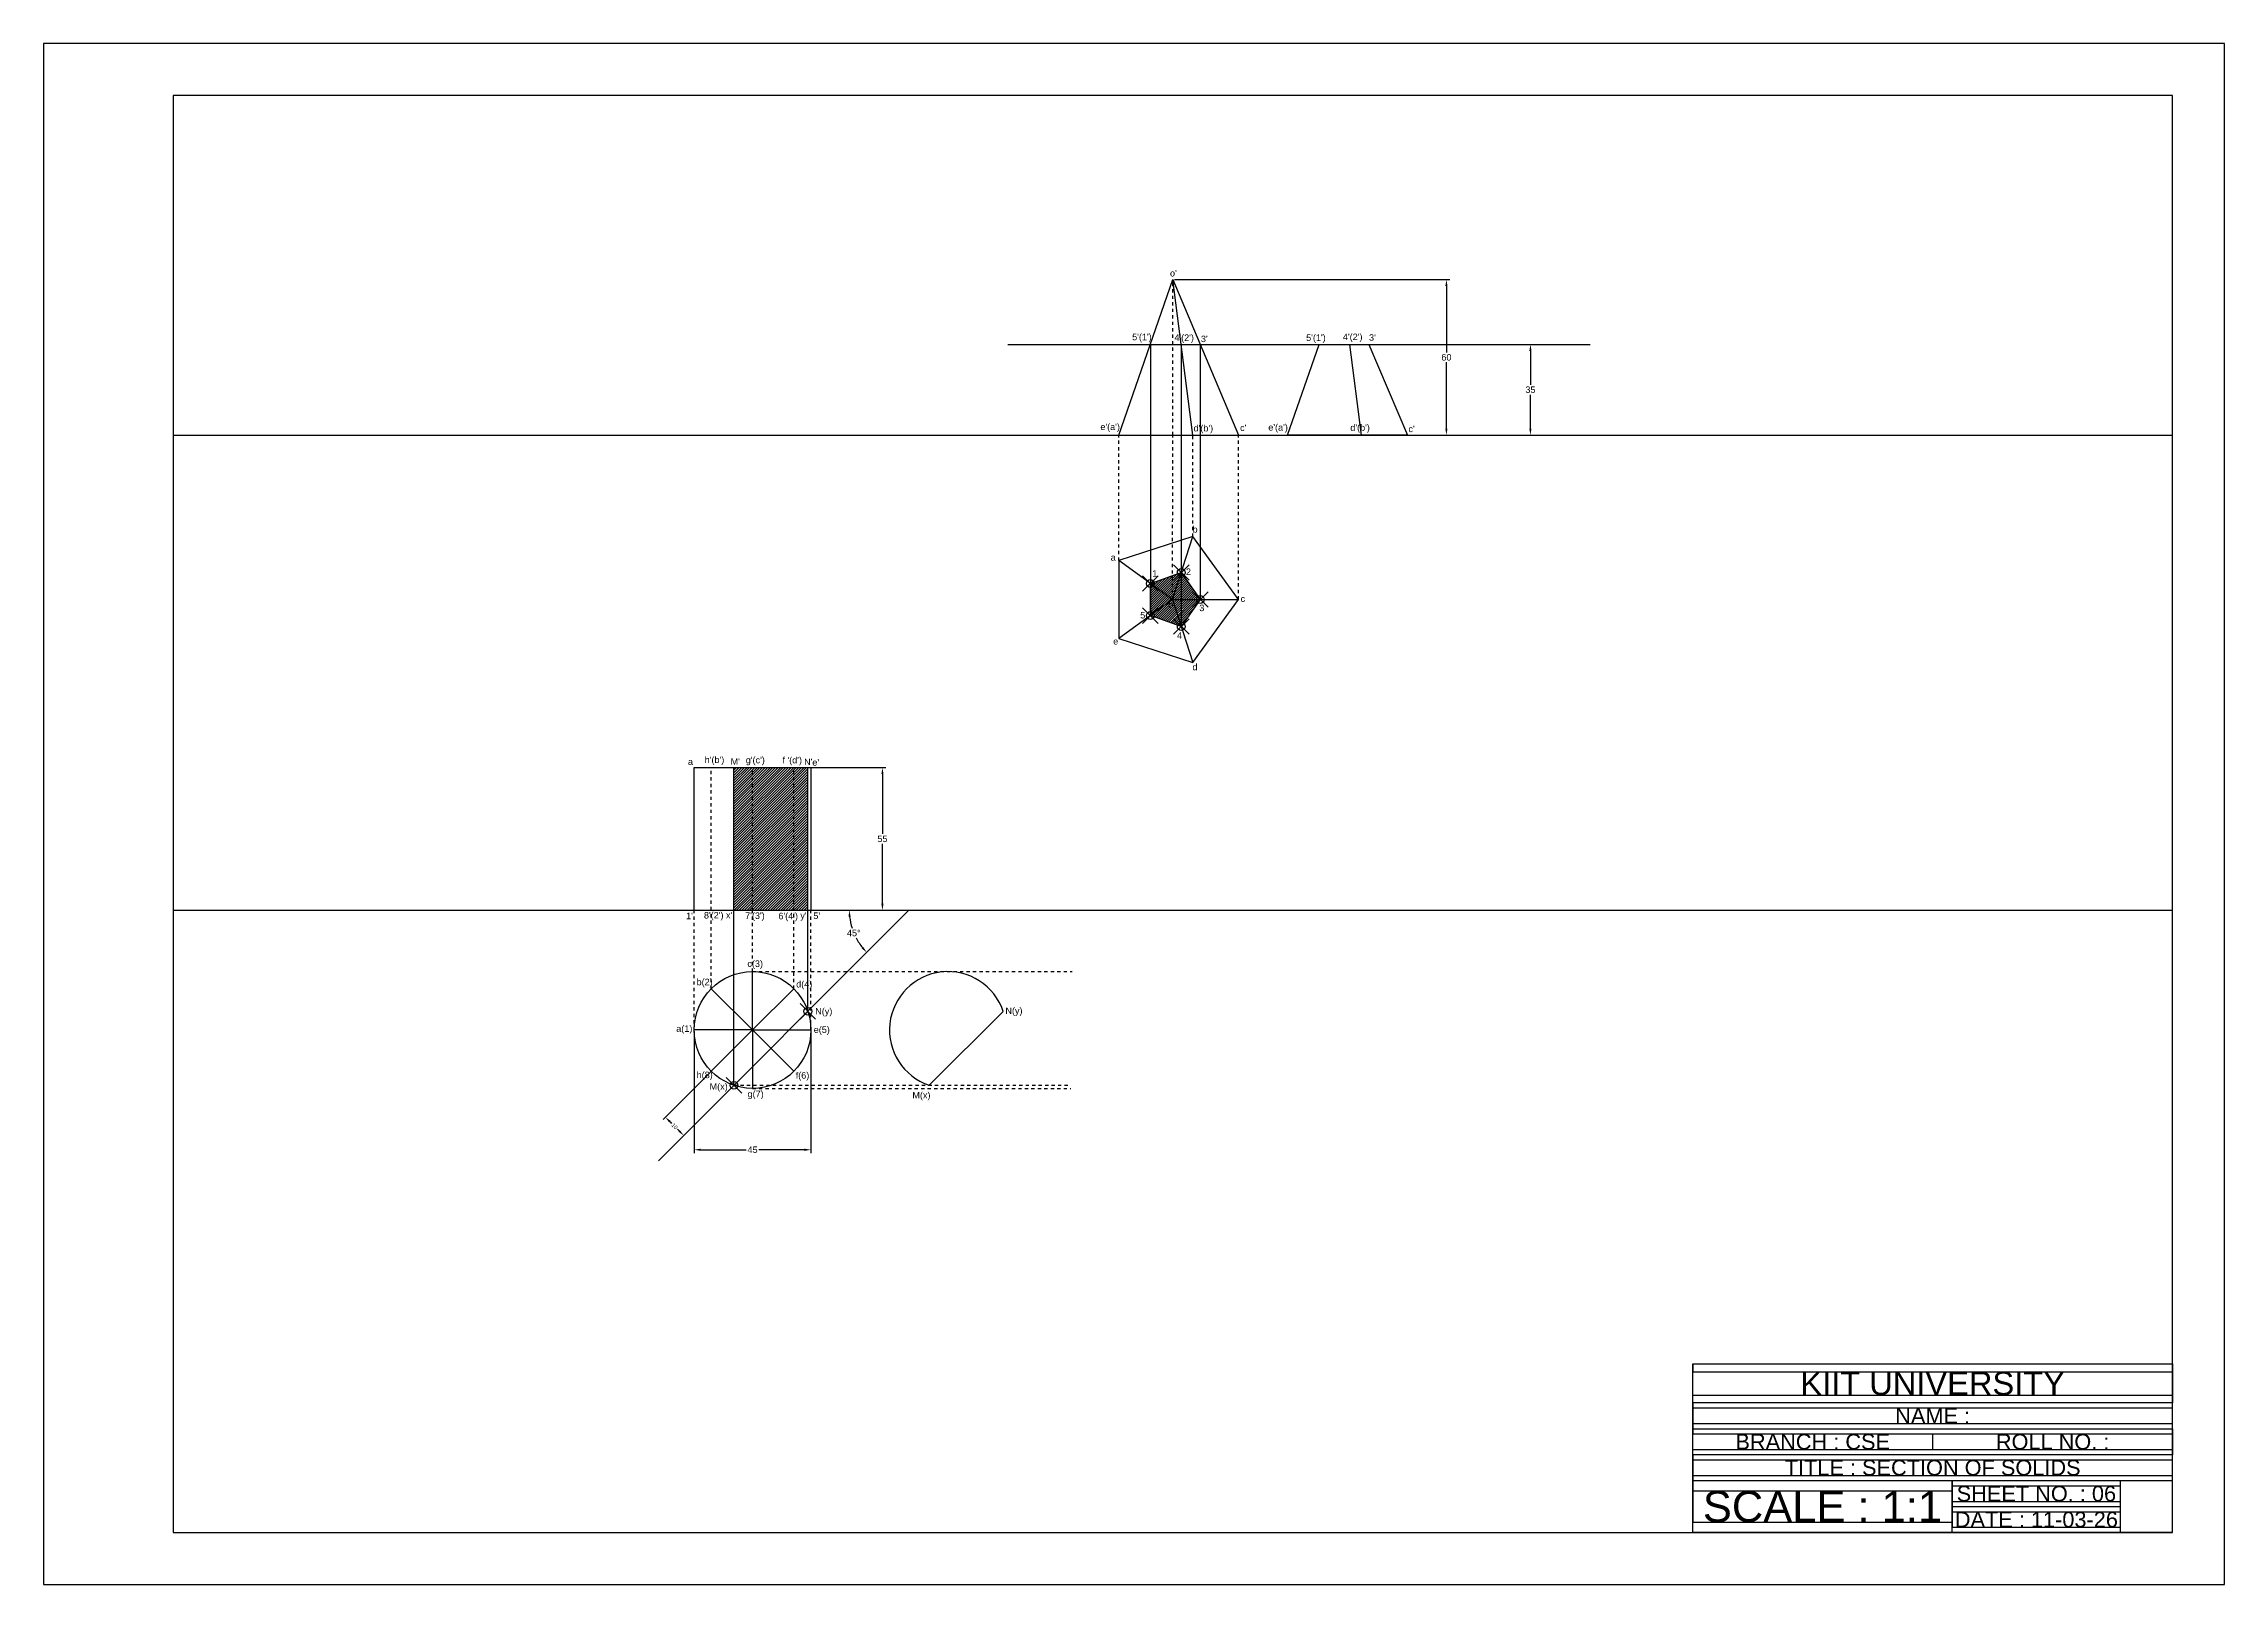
# Model space of a CAD drawing. Header units: millimetres. Extents: x 376 to 1217, y 156 to 750.
import ezdxf

# ---------------------------------------------------------------- set-up
doc = ezdxf.new("R2010")
doc.units = ezdxf.units.MM
doc.header["$PDMODE"] = 35
doc.header["$PDSIZE"] = 3
doc.linetypes.add('JIS_02_1.2', pattern=[2.5, 1.25, -1.25])
doc.styles.get("Standard").update_dxf_attribs({"font": 'arial.ttf'})
doc.dimstyles.new('Annotative', dxfattribs={"dimscale": 0, "dimtxt": 2.5, "dimasz": 2.5, "dimexe": 1.25, "dimexo": 0.625, "dimtad": 1, "dimtxsty": 'Standard', "dimcen": 2.5, "dimadec": 0, "dimazin": 0, "dimtfac": 1, "dimtmove": 0, "dimatfit": 3, "dimfxl": 1, "dimarcsym": 0})

# ---------------------------------------------------------------- blocks, each defined once
blk = doc.blocks.new('*D6')
at = {"color": 0, "lineweight": -2, "transparency": 16777216}
for p, q in [((812.61, 658.9), (918.73, 658.9)), ((917.48, 656.4), (917.48, 630.81)), ((917.48, 601.4), (917.48, 627)), ((812.61, 598.9), (918.73, 598.9))]:
    blk.add_line(p, q, dxfattribs=at)
at = {"color": 0, "transparency": 16777216}
for points in [[(917.06, 656.4), (917.89, 656.4), (917.48, 658.9)], [(917.06, 601.4), (917.89, 601.4), (917.48, 598.9)]]:
    blk.add_solid(points, dxfattribs=at)
at = {"layer": 'Defpoints', "color": 0, "transparency": 16777216}
for p in [(811.99, 658.9), (811.99, 598.9), (917.48, 598.9)]:
    blk.add_point(p, dxfattribs=at)
at = {"color": 0, "transparency": 16777216, "insert": (917.48, 628.9), "char_height": 2.5, "attachment_point": 5}
blk.add_mtext('60', dxfattribs=at)
blk = doc.blocks.new('*U2')
at = {"color": 41, "true_color": 0xf4ee51}
blk.add_line((11.25, 0), (-11.25, 0), dxfattribs=at)
blk = doc.blocks.new('*U3')
at = {"color": 0, "linetype": 'ByBlock', "lineweight": -2, "transparency": 16777216}
for p, rotation in [((649.89, 380.83), 270), ((641.94, 377.53), 314.9999999999999), ((657.85, 377.53), 225.0000000000001), ((641.94, 361.62), 45.00000000000001), ((649.89, 358.33), 90.00000000000001), ((657.85, 361.62), 135), ((661.14, 369.58), 180)]:
    blk.add_blockref('*U2', p, dxfattribs=dict(at, rotation=rotation))
blk.add_blockref('*U2', (638.64, 369.58), dxfattribs=at)
blk = doc.blocks.new('*D4')
at = {"color": 0, "lineweight": -2, "transparency": 16777216}
for start, end in [(186.22249, 197.47837), (207.71159, 218.77751)]:
    blk.add_arc((710.21, 415.75), 23.03, start, end, dxfattribs=at)
at = {"color": 0, "transparency": 16777216}
for points in [[(686.9, 413.23), (687.73, 413.28), (687.18, 415.75)], [(692.57, 401.61), (691.95, 401.05), (693.92, 399.47)]]:
    blk.add_solid(points, dxfattribs=at)
at = {"layer": 'Defpoints', "color": 0, "transparency": 16777216}
for p in [(426.49, 415.75), (710.21, 415.75), (1197.49, 415.75), (687.96, 409.79), (613.62, 319.17)]:
    blk.add_point(p, dxfattribs=at)
at = {"color": 0, "transparency": 16777216, "insert": (688.93, 406.94), "char_height": 2.5, "attachment_point": 5}
blk.add_mtext('45°', dxfattribs=at)
blk = doc.blocks.new('*D5')
at = {"color": 0, "lineweight": -2, "transparency": 16777216}
for p, q in [((650.52, 470.75), (701.23, 470.75)), ((699.98, 468.25), (699.98, 445.15)), ((699.98, 418.25), (699.98, 441.36)), ((650.52, 415.75), (701.23, 415.75))]:
    blk.add_line(p, q, dxfattribs=at)
at = {"color": 0, "transparency": 16777216}
for points in [[(699.56, 468.25), (700.39, 468.25), (699.98, 470.75)], [(699.56, 418.25), (700.39, 418.25), (699.98, 415.75)]]:
    blk.add_solid(points, dxfattribs=at)
at = {"layer": 'Defpoints', "color": 0, "transparency": 16777216}
for p in [(649.89, 470.75), (649.89, 415.75), (699.98, 415.75)]:
    blk.add_point(p, dxfattribs=at)
at = {"color": 0, "transparency": 16777216, "insert": (699.98, 443.25), "char_height": 2.5, "attachment_point": 5}
blk.add_mtext('55', dxfattribs=at)
blk = doc.blocks.new('*D7')
at = {"color": 0, "lineweight": -2, "transparency": 16777216}
for p, q in [((627.39, 368.95), (627.39, 322.15)), ((672.39, 368.95), (672.39, 322.15)), ((629.89, 323.4), (647.42, 323.4)), ((669.89, 323.4), (652.37, 323.4))]:
    blk.add_line(p, q, dxfattribs=at)
at = {"color": 0, "transparency": 16777216}
for points in [[(629.89, 323.82), (629.89, 322.98), (627.39, 323.4)], [(669.89, 323.82), (669.89, 322.98), (672.39, 323.4)]]:
    blk.add_solid(points, dxfattribs=at)
at = {"layer": 'Defpoints', "color": 0, "transparency": 16777216}
for p in [(627.39, 369.58), (672.39, 369.58), (672.39, 323.4)]:
    blk.add_point(p, dxfattribs=at)
at = {"color": 0, "transparency": 16777216, "insert": (649.89, 323.4), "char_height": 2.5, "attachment_point": 5}
blk.add_mtext('45', dxfattribs=at)
blk = doc.blocks.new('*D8')
at = {"color": 0, "lineweight": -2, "transparency": 16777216}
for p, q in [((633.54, 353.23), (615.4, 335.08)), ((640.61, 346.15), (622.47, 328.01)), ((618.05, 334.19), (618.66, 333.58)), ((621.58, 330.66), (620.96, 331.28))]:
    blk.add_line(p, q, dxfattribs=at)
at = {"color": 0, "transparency": 16777216}
for points in [[(618.34, 334.49), (617.75, 333.9), (616.28, 335.96)], [(621.88, 330.95), (621.29, 330.36), (623.35, 328.89)]]:
    blk.add_solid(points, dxfattribs=at)
at = {"layer": 'Defpoints', "color": 0, "transparency": 16777216}
for p in [(633.98, 353.67), (641.06, 346.6), (623.35, 328.89)]:
    blk.add_point(p, dxfattribs=at)
at = {"color": 0, "transparency": 16777216, "insert": (619.81, 332.43), "char_height": 1.5, "attachment_point": 5, "rotation": 315}
blk.add_mtext('10', dxfattribs=at)
blk = doc.blocks.new('*D9')
at = {"color": 0, "lineweight": -2, "transparency": 16777216}
for p, q in [((949.87, 631.4), (949.87, 618.31)), ((950.49, 633.9), (951.12, 633.9)), ((949.87, 601.4), (949.87, 614.5)), ((950.49, 598.9), (951.12, 598.9))]:
    blk.add_line(p, q, dxfattribs=at)
at = {"color": 0, "transparency": 16777216}
for points in [[(949.45, 631.4), (950.28, 631.4), (949.87, 633.9)], [(949.45, 601.4), (950.28, 601.4), (949.87, 598.9)]]:
    blk.add_solid(points, dxfattribs=at)
at = {"layer": 'Defpoints', "color": 0, "transparency": 16777216}
for p in [(949.87, 633.9), (949.87, 598.9), (949.87, 598.9)]:
    blk.add_point(p, dxfattribs=at)
at = {"color": 0, "transparency": 16777216, "insert": (949.87, 616.4), "char_height": 2.5, "attachment_point": 5}
blk.add_mtext('35', dxfattribs=at)

msp = doc.modelspace()

# ---------------------------------------------------------------- hatches: boundary and pattern name
at = {"true_color": 0xf26722, "transparency": 33554656}
h = msp.add_hatch(dxfattribs=at)
h.set_pattern_fill('JIS_WOOD', color=30, scale=0.9)
h.paths.add_polyline_path([(811.843, 544.748), (803.315, 541.709), (811.819, 535.53)])
h.paths.add_polyline_path([(815.203, 545.945), (811.843, 544.748), (811.819, 535.53)], flags=17)
h.paths.add_polyline_path([(815.203, 545.945), (811.819, 535.53), (822.55, 535.53)])
h.paths.add_polyline_path([(822.55, 535.53), (811.819, 535.53), (815.203, 525.115)])
h.paths.add_polyline_path([(811.819, 535.53), (803.315, 529.351), (815.203, 525.115)])
h.paths.add_polyline_path([(803.315, 541.709), (803.315, 529.351), (811.819, 535.53)])
h = msp.add_hatch(dxfattribs=at)
h.set_pattern_fill('JIS_WOOD', color=30)
h.paths.add_polyline_path([(649.894, 470.752), (642.713, 470.752), (642.713, 415.752), (649.894, 415.752)])
h.paths.add_polyline_path([(665.804, 470.752), (649.894, 470.752), (649.894, 415.752), (665.804, 415.752)])
h.paths.add_polyline_path([(671.218, 470.752), (665.804, 470.752), (665.804, 415.752), (671.218, 415.752)])

# ---------------------------------------------------------------- linework, layer by layer
for p, q in [((1217.487, 749.846), (376.487, 749.846)), ((1217.487, 155.846), (1217.487, 749.846)), ((1197.487, 729.846), (426.487, 729.846)), ((1197.487, 175.846), (1197.487, 729.846)), ((1012.487, 175.846), (1012.487, 240.846)), ((1012.487, 240.846), (1197.487, 240.846)), ((1012.487, 240.846), (1012.487, 237.846)), ((1197.487, 240.846), (1197.487, 240.846)), ((1197.487, 240.846), (1197.487, 225.846)), ((1012.487, 225.846), (1012.487, 228.846)), ((1197.487, 225.846), (1012.487, 225.846)), ((1012.487, 225.846), (1012.487, 215.846)), ((1012.487, 225.846), (1012.487, 223.846)), ((1012.487, 215.846), (1012.487, 217.846)), ((1012.487, 215.846), (1197.487, 215.846)), ((1012.487, 215.846), (1097.307, 215.846)), ((1012.487, 215.846), (1104.987, 215.846)), ((1012.487, 215.846), (1012.487, 213.846)), ((1104.987, 213.846), (1104.987, 207.846)), ((1197.487, 215.846), (1197.487, 205.846)), ((1012.487, 205.846), (1012.487, 207.846)), ((1197.487, 205.846), (1012.487, 205.846)), ((1012.487, 205.846), (1012.487, 195.52)), ((1012.487, 205.846), (1012.487, 203.846)), ((1012.487, 205.846), (1012.487, 203.846)), ((1012.487, 205.846), (1012.487, 203.846)), ((1012.487, 195.52), (1012.487, 197.52)), ((1012.487, 195.52), (1012.487, 191.52)), ((1012.487, 175.846), (1012.487, 179.846)), ((426.487, 175.846), (1197.487, 175.846)), ((1197.487, 175.846), (1012.487, 175.846)), ((1012.487, 175.846), (1112.487, 175.846)), ((1012.487, 175.846), (1112.487, 175.846)), ((376.487, 155.846), (1217.487, 155.846)), ((1217.487, 155.846), (1217.487, 155.846))]:
    msp.add_line(p, q)
at = {"color": 7, "true_color": 0xffffff}
for p, q in [((1217.487, 749.846), (376.487, 749.846)), ((376.487, 749.846), (376.487, 155.846)), ((426.487, 729.846), (426.487, 175.846)), ((748.304, 633.904), (972.896, 633.904)), ((426.487, 598.904), (1197.487, 598.904)), ((426.487, 415.752), (1197.487, 415.752)), ((613.624, 319.166), (710.21, 415.752)), ((1012.487, 205.846), (1012.487, 195.846)), ((1012.487, 195.846), (1012.487, 197.846)), ((1012.487, 195.846), (1197.487, 195.846)), ((1012.487, 195.846), (1012.487, 191.846)), ((1112.487, 175.846), (1112.487, 195.846)), ((1112.487, 195.846), (1112.487, 185.846)), ((1112.487, 195.846), (1112.487, 193.846)), ((1177.487, 175.846), (1177.487, 195.846)), ((1012.487, 191.846), (1012.487, 179.846)), ((1112.487, 185.846), (1112.487, 187.846)), ((1112.487, 185.846), (1177.487, 185.846)), ((1112.487, 185.846), (1112.487, 183.846)), ((1012.487, 175.846), (1012.487, 179.846)), ((1112.487, 183.846), (1112.487, 177.846)), ((1112.487, 175.846), (1112.487, 177.846)), ((1177.487, 175.846), (1112.487, 175.846)), ((1197.487, 175.846), (1177.487, 175.846))]:
    msp.add_line(p, q, dxfattribs=at)
at = {"color": 41, "true_color": 0xf4ee51}
for p, q in [((791.173, 598.904), (811.987, 658.904)), ((811.987, 658.904), (837.338, 598.904)), ((819.705, 598.904), (811.987, 658.904)), ((811.819, 535.53), (819.705, 559.8)), ((811.819, 535.53), (791.173, 550.53)), ((811.819, 535.53), (791.173, 520.53)), ((811.819, 535.53), (837.338, 535.53)), ((811.819, 535.53), (819.705, 511.259)), ((627.394, 415.752), (627.394, 470.752)), ((627.394, 470.752), (672.394, 470.752)), ((672.394, 470.752), (672.394, 415.752))]:
    msp.add_line(p, q, dxfattribs=at)
at = {"color": 4, "linetype": 'JIS_02_1.2'}
for p, q in [((811.987, 598.904), (811.987, 658.904)), ((791.173, 550.53), (791.173, 598.904)), ((811.819, 535.53), (811.987, 598.904)), ((819.705, 559.8), (819.705, 598.904)), ((837.338, 535.53), (837.338, 598.904)), ((633.984, 415.752), (633.984, 470.752)), ((649.894, 415.752), (649.894, 470.752)), ((665.804, 415.752), (665.804, 470.752)), ((627.394, 369.578), (627.394, 415.752)), ((633.984, 385.488), (633.984, 415.752)), ((649.894, 392.078), (649.894, 415.752)), ((665.804, 385.488), (665.804, 415.752)), ((672.394, 369.578), (672.394, 415.752)), ((649.894, 392.078), (773.098, 392.078)), ((642.713, 348.255), (772.574, 348.255)), ((649.894, 347.078), (772.574, 347.078))]:
    msp.add_line(p, q, dxfattribs=at)
at = {"color": 241, "true_color": 0xf7abae}
for p, q in [((803.315, 633.904), (803.315, 529.351)), ((815.203, 633.904), (815.203, 525.115)), ((822.55, 633.904), (822.55, 535.53)), ((642.713, 348.255), (642.713, 470.752)), ((671.218, 376.759), (671.218, 470.752))]:
    msp.add_line(p, q, dxfattribs=at)
at = {"color": 217, "true_color": 0x93278f}
for p, q in [((856.236, 598.904), (868.378, 633.904)), ((868.378, 633.904), (887.613, 633.904)), ((884.768, 598.904), (880.266, 633.904)), ((887.613, 633.904), (902.401, 598.904)), ((902.401, 598.904), (856.236, 598.904)), ((718.032, 348.255), (746.537, 376.759))]:
    msp.add_line(p, q, dxfattribs=at)
at = {"color": 30, "true_color": 0xf26722}
for p, q in [((803.315, 541.709), (815.203, 545.945)), ((803.315, 529.351), (803.315, 541.709)), ((815.203, 545.945), (822.55, 535.53)), ((822.55, 535.53), (815.203, 525.115)), ((815.203, 525.115), (803.315, 529.351))]:
    msp.add_line(p, q, dxfattribs=at)
at = {"color": 4}
for p, q in [((1012.487, 237.846), (1197.487, 237.846)), ((1012.487, 228.846), (1197.487, 228.846)), ((1012.487, 223.846), (1197.487, 223.846)), ((1012.487, 217.846), (1197.487, 217.846)), ((1012.487, 213.846), (1104.987, 213.846)), ((1104.987, 213.846), (1197.487, 213.846)), ((1012.487, 207.846), (1104.987, 207.846)), ((1012.487, 203.846), (1197.487, 203.846)), ((1104.987, 207.846), (1197.487, 207.846)), ((1012.487, 197.846), (1197.487, 197.846)), ((1112.487, 193.846), (1177.487, 193.846)), ((1012.487, 191.846), (1112.487, 191.846)), ((1112.487, 187.846), (1177.487, 187.846)), ((1012.487, 179.846), (1112.487, 179.846)), ((1112.487, 183.846), (1177.487, 183.846)), ((1112.487, 177.846), (1177.487, 177.846))]:
    msp.add_line(p, q, dxfattribs=at)
at = {"color": 41, "true_color": 0xf4ee51}
msp.add_lwpolyline([(791.173, 550.53), (791.173, 520.53), (819.705, 511.259), (837.338, 535.53), (819.705, 559.8)], close=True, dxfattribs=at)
msp.add_circle((649.894, 369.578), 22.5, dxfattribs=at)
at = {"color": 217, "true_color": 0x93278f}
msp.add_arc((725.213, 369.578), 22.5, 18.6122, 251.3878, dxfattribs=at)
at = {"color": 11, "true_color": 0xf27172}
for p in [(815.203, 545.945), (803.315, 541.709), (822.55, 535.53), (803.315, 529.351), (815.203, 525.115), (671.218, 376.759), (642.713, 348.255)]:
    msp.add_point(p, dxfattribs=at)

# ---------------------------------------------------------------- block references
at = {"color": 41, "true_color": 0xf4ee51}
msp.add_blockref('*U3', (0, 0), dxfattribs=at)

# ---------------------------------------------------------------- texts
at = {"color": 51, "true_color": 0xf7f281, "char_height": 2.5, "attachment_point": 1}
for s, width, insert in [("o'", 5.71222, (810.864, 662.577)), ("5'(1')", 5.71222, (796.273, 638.003)), ("4'(2')", 5.71222, (812.555, 637.73)), ("3'", 5.71222, (822.797, 637.274)), ("5'(1')", 5.71222, (863.376, 637.74)), ("4'(2')", 5.71222, (877.559, 638.053)), ("3'", 5.71222, (887.618, 637.799)), ("e'(a')", 5.71222, (784.022, 603.374)), ("d'(b')", 5.71222, (819.967, 602.836)), ("c'", 5.71222, (837.904, 602.988)), ("e'(a')", 5.71222, (848.775, 603.161)), ("d'(b')", 5.71222, (880.409, 603.053)), ("c'", 5.71222, (902.826, 602.566)), ('b', 5.71222, (819.576, 563.844)), ('a', 5.71222, (787.989, 553.034)), ('1', 5.71222, (804.02, 546.824)), ('2', 5.71222, (817.016, 547.493)), ('5', 5.71222, (799.382, 530.738)), ('o', 5.71222, (810.192, 534.807)), ('3', 5.71222, (822.169, 533.552)), ('c', 5.71222, (838.126, 537.087)), ('4', 5.71222, (813.588, 522.945)), ('e', 5.71222, (788.963, 520.674)), ('d', 5.71222, (819.532, 510.756)), ('a', 5.71222, (624.957, 474.266)), ("h'(b')", 5.71222, (631.437, 475.002)), ("g'(c')", 5.71222, (647.266, 474.894)), ("f '(d')", 7.62824, (661.413, 474.857)), ("e'", 5.71222, (672.929, 473.988)), ("1'", 5.71222, (624.268, 414.8)), ("8'(2')", 5.71222, (631.135, 415.059)), ("7'(3')", 5.71222, (647.024, 414.902)), ("6'(4')", 5.71222, (659.848, 414.761)), ("5'", 5.71222, (673.32, 414.872)), ('c(3)', 5.71222, (647.884, 396.397)), ('b(2)', 5.71222, (628.302, 389.334)), ('d(4)', 5.71222, (666.717, 388.468)), ('a(1)', 5.71222, (620.472, 371.354)), ('e(5)', 5.71222, (673.477, 370.954)), ('h(8)', 5.71222, (628.328, 353.507)), ('f(6)', 5.71222, (666.524, 353.316)), ('g(7)', 5.71222, (647.963, 346.168))]:
    msp.add_mtext_dynamic_manual_height_columns(s, width=width, gutter_width=12.5, heights=[0], dxfattribs=dict(at, insert=insert))
at = {"color": 25, "true_color": 0xa86859, "char_height": 2.5, "attachment_point": 1}
for s, insert in [("M'", (641.442, 474.309)), ("N'", (669.76, 474.205)), ("x'", (639.635, 415.106)), ("y'", (668.314, 414.981)), ('N(y)', (674.062, 378.049)), ('N(y)', (747.4, 378.245)), ('M(x)', (633.333, 349.039)), ('M(x)', (711.516, 345.677))]:
    msp.add_mtext_dynamic_manual_height_columns(s, width=5.71222, gutter_width=12.5, heights=[0], dxfattribs=dict(at, insert=insert))
at = {"color": 4, "attachment_point": 1}
for s, width, insert, char_height in [('\\pxqc;{\\C256;\\c16777215;KIIT UNIVERSITY}', 185, (1012.487, 237.846), 9), ('\\pxqc;{\\C256;\\c16777215;NAME : }', 185, (1012.487, 223.846), 6), ('\\pxqc;{\\C256;\\c16777215;BRANCH : CSE}', 92.5, (1012.487, 213.846), 6), ('\\pxqc;{\\C256;\\c16777215;ROLL NO. :  }', 92.5, (1104.987, 213.846), 6)]:
    msp.add_mtext_dynamic_manual_height_columns(s, width=width, gutter_width=12.5, heights=[0], dxfattribs=dict(at, insert=insert, char_height=char_height))
at = {"color": 7, "true_color": 0xffffff, "attachment_point": 1}
for s, width, insert, char_height in [('\\pxqc;TITLE : SECTION OF SOLIDS', 185, (1012.487, 203.846), 6), ('\\pxqc;SHEET NO. : 06', 65, (1112.487, 193.846), 6), ('\\pxqc;SCALE : 1:1', 100, (1012.487, 191.846), 12), ('\\pxqc;DATE : 11-03-26', 65, (1112.487, 183.846), 6)]:
    msp.add_mtext_dynamic_manual_height_columns(s, width=width, gutter_width=12.5, heights=[0], dxfattribs=dict(at, insert=insert, char_height=char_height))

# ---------------------------------------------------------------- dimensions: what is measured, and where the dimension line sits
at = {"color": 165, "true_color": 0x5e67af}
for base, p1, p2, picture, middle in [((917.476, 598.904), (811.987, 658.904), (811.987, 598.904), '*D6', (917.476, 628.904)), ((949.866, 598.904), (949.866, 633.904), (949.866, 598.904), '*D9', (949.866, 616.404)), ((699.978, 415.752), (649.894, 470.752), (649.894, 415.752), '*D5', (699.978, 443.252))]:
    dim = msp.add_linear_dim(base=base, p1=p1, p2=p2, angle=90, dimstyle='Annotative', override={"dimtad": 0, "dimtih": 1}, dxfattribs=at)
    dim.commit()
    dim.dimension.update_dxf_attribs({"geometry": picture, "text_midpoint": middle})
dim = msp.add_angular_dim_2l(base=(687.964, 409.791), line1=((426.487, 415.752), (1197.487, 415.752)), line2=((613.624, 319.166), (710.21, 415.752)), dimstyle='Annotative', override={"dimtad": 0, "dimtih": 1}, dxfattribs=at)
dim.commit()
dim.dimension.update_dxf_attribs({"geometry": '*D4', "text_midpoint": (688.932, 406.938)})
dim = msp.add_linear_dim(base=(672.394, 323.401), p1=(627.394, 369.578), p2=(672.394, 369.578), dimstyle='Annotative', override={"dimtad": 0, "dimtih": 1}, dxfattribs=at)
dim.commit()
dim.dimension.update_dxf_attribs({"geometry": '*D7', "text_midpoint": (649.894, 323.401)})
dim = msp.add_aligned_dim(p1=(633.984, 353.668), p2=(641.055, 346.597), distance=-25.039, dimstyle='Annotative', override={"dimtxt": 1.5, "dimtad": 0, "dimtih": 0}, dxfattribs=at)
dim.commit()
dim.dimension.update_dxf_attribs({"geometry": '*D8', "text_midpoint": (619.815, 332.427)})

doc.saveas('drawing.dxf')
